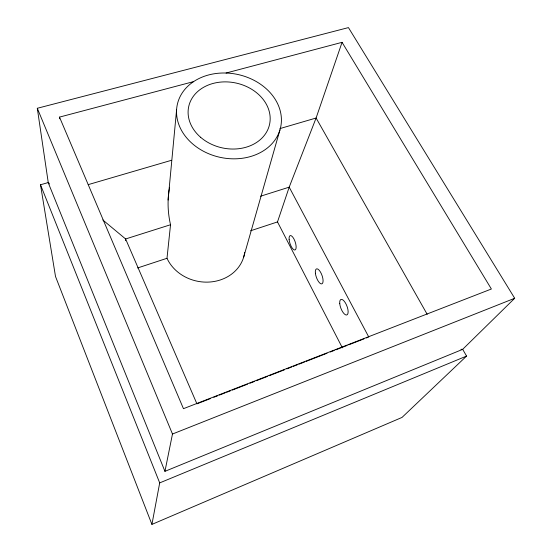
<?xml version="1.0" encoding="UTF-8"?>
<svg xmlns="http://www.w3.org/2000/svg" width="552" height="552" viewBox="0 0 552 552"><rect width="100%" height="100%" fill="white"/><g stroke="black" fill="none" stroke-linecap="round" stroke-linejoin="round"><path stroke-width="0.83" d="M125.601 240.665L125.614 238.968L102.755 219.924M169.188 189.515C167.318 201.197 167.856 213.231 170.534 224.74L166.994 258.288L137.6 267.962M168.222 198.423L176.599 109.689M168.077 200.045L168.27 198.685M169.374 188.398L169.581 187.273M462.7 349.368L466.557 356.081L402.028 417.422L151.924 524.4L159.7 482.89L40.503 184.775L48.783 182.401M164.945 471.339L172.479 434.024L37.301 108.282L348.443 27.6L514.699 298.273L462.611 349.382L164.945 471.339L48.3 182.898L37.301 108.282M243.598 257.384L279.947 129.92A52.895 42.359 12.6 0 0 214.197 73.768A52.895 42.359 12.6 0 0 192.793 144.031A52.895 42.359 12.6 0 0 279.947 129.92M342.371 347.822L277.497 221.925L289.2 187.149L316.096 118.018L342.061 42.331L226.085 73.023M159.7 482.89L466.557 356.081M172.479 434.024L514.699 298.273M210.574 398.537L196.926 403.843L125.614 238.968L170.534 224.74M213.79 397.288L217.805 395.722M219.413 395.101L225.03 392.914M226.637 392.293L230.653 390.726M232.261 390.105L247.517 384.171M249.925 383.233L254.748 381.363M256.349 380.735L267.596 376.367M269.203 375.739L284.459 369.805M286.867 368.874L291.684 366.997M293.291 366.376L297.307 364.81M298.915 364.189L304.538 362.002M306.139 361.381L327.019 353.259M330.234 352.01L334.25 350.451M335.857 349.823L347.098 345.455M348.705 344.827L363.961 338.9M366.369 337.962L367.977 337.334M250.567 230.784L277.497 221.925M260.551 196.222L289.2 187.149L368.784 337.024M88.244 184.63L171.534 160.28M279.912 128.595L316.096 118.018L427.186 314.316M59.685 118.818L59.499 117.107L193.621 81.613M460.968 349.278L462.611 349.382M48.3 182.898L49.59 183.961M342.061 42.331L491.383 289.007L183.464 408.68L59.499 117.107M151.924 524.4L55.504 276.469L40.503 184.775M244.688 252.436A40.71 35.576 11.2 0 1 209.96 282.01A40.71 35.576 11.2 0 1 166.994 258.288M200.631 137.296A41.4 33.148 12.6 0 0 268.969 126.622A41.4 33.148 12.6 0 0 217.819 82.441A41.4 33.148 12.6 0 0 200.631 137.296M339.756 303.703A8.294 3.222 69.1 0 0 346.608 315.013A8.294 3.222 69.1 0 0 345.393 302.869A8.294 3.222 69.1 0 0 339.756 303.703M289.11 239.409A7.604 2.725 71.4 0 0 294.823 250.035A7.604 2.725 71.4 0 0 293.899 238.899A7.604 2.725 71.4 0 0 289.11 239.409M315.399 273.261A7.949 2.981 70.3 0 0 321.788 283.88A7.949 2.981 70.3 0 0 320.415 271.957A7.949 2.981 70.3 0 0 315.399 273.261"/></g></svg>
